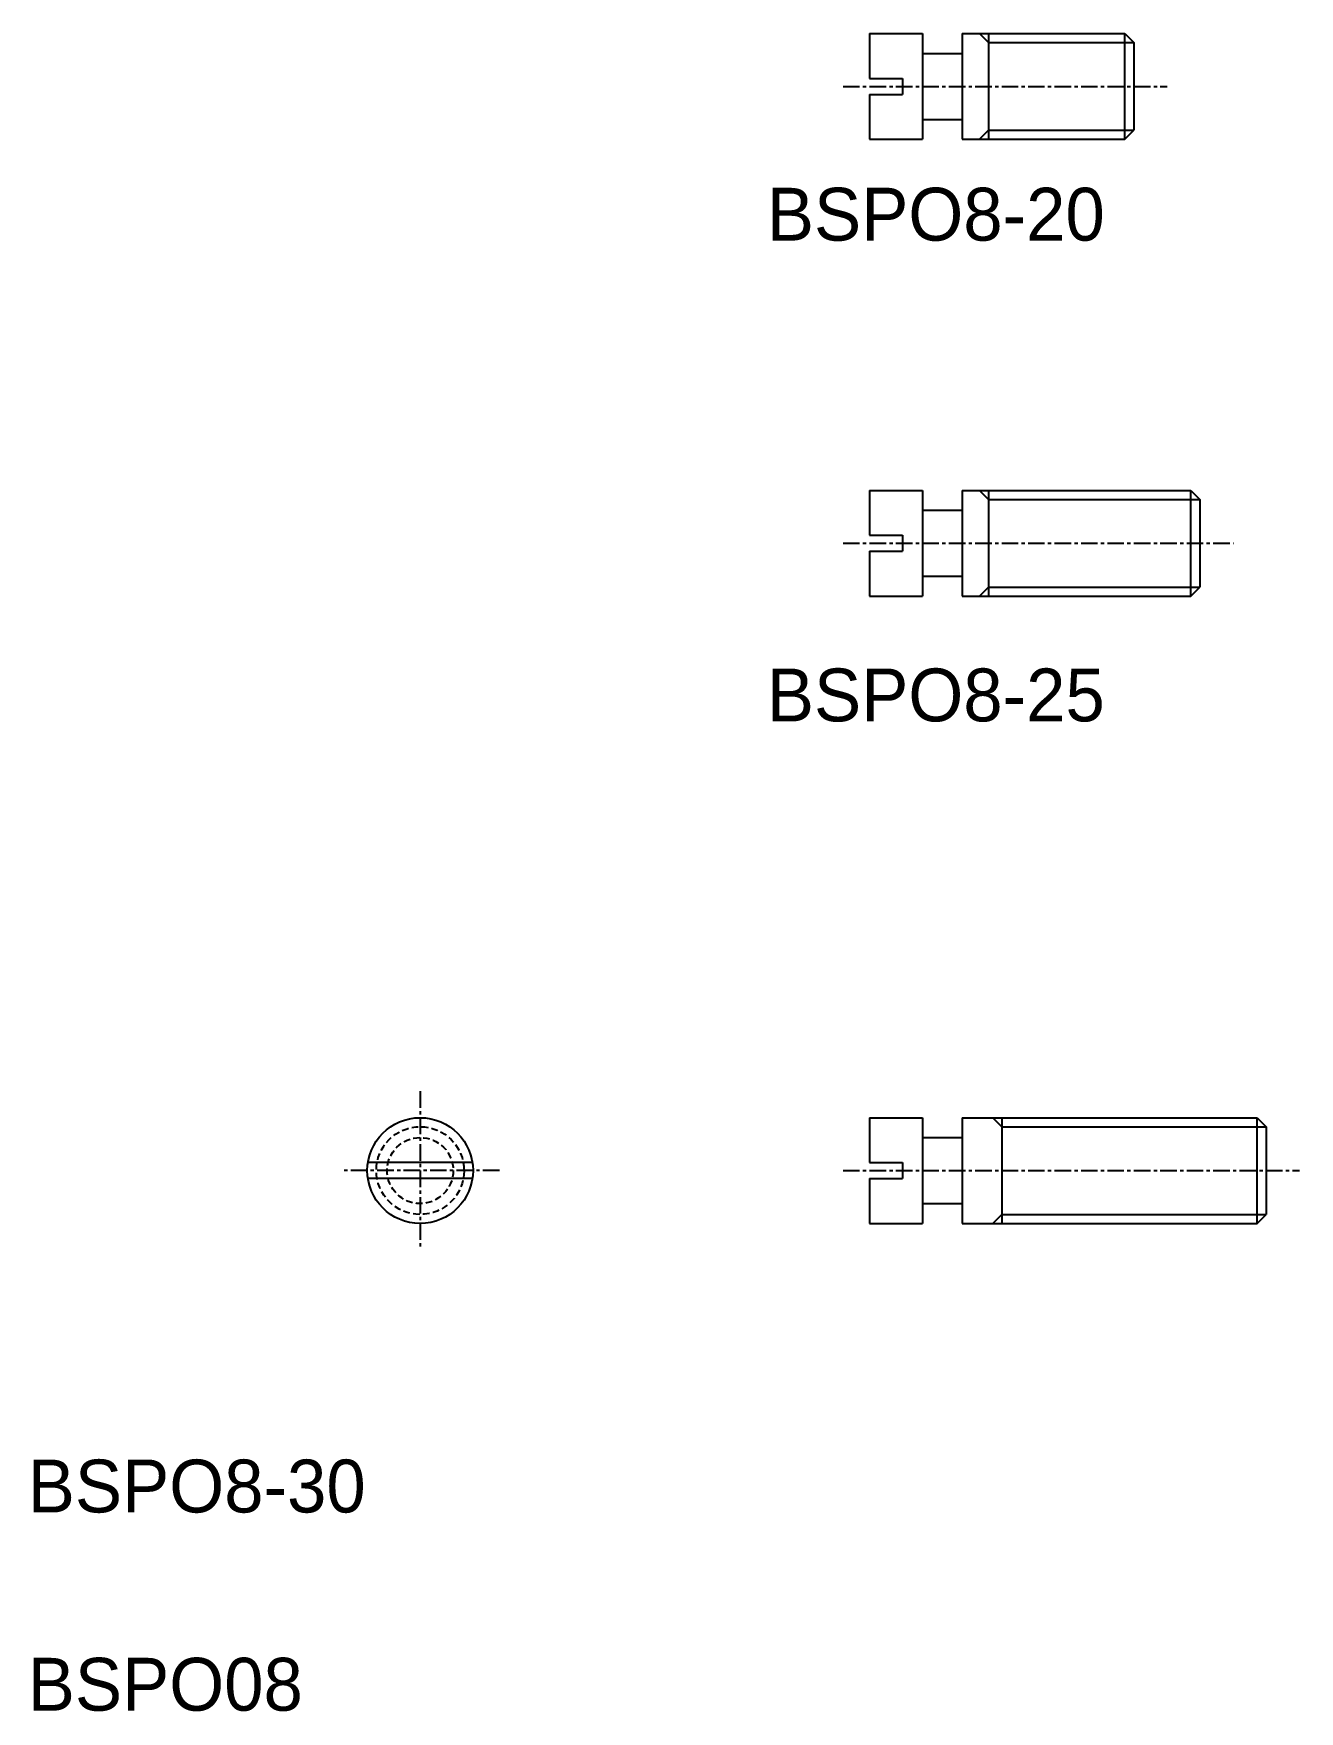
# Model space of a CAD drawing. Extents: x 10 to 106, y 10 to 137.
import ezdxf

# ---------------------------------------------------------------- set-up
doc = ezdxf.new("R2010")
doc.units = 0
doc.linetypes.add('CENTER', pattern=[2, 1.25, -0.25, 0.25, -0.25])
doc.linetypes.add('DASHED', pattern=[0.75, 0.5, -0.25])
doc.layers.get('0').update_dxf_attribs({"linetype": 'CONTINUOUS'})
doc.layers.add('CENTER', color=1, linetype='CENTER')

msp = doc.modelspace()

# ---------------------------------------------------------------- linework, layer by layer
at = {"color": 7, "linetype": 'CONTINUOUS'}
for p, q in [((73.69, 136.91), (73.69, 133.51)), ((73.69, 136.91), (77.69, 136.91)), ((77.69, 136.91), (77.69, 128.91)), ((80.69, 136.91), (80.69, 128.91)), ((80.69, 136.91), (93.01, 136.91)), ((82.69, 136.91), (82.69, 128.91)), ((93.01, 128.91), (93.01, 136.91)), ((93.01, 136.91), (93.69, 136.23)), ((93.69, 136.23), (93.69, 129.59)), ((77.69, 135.41), (80.69, 135.41)), ((73.69, 133.51), (76.19, 133.51)), ((76.19, 133.51), (76.19, 132.31)), ((73.69, 132.31), (73.69, 128.91)), ((73.69, 132.31), (76.19, 132.31)), ((77.69, 130.41), (80.69, 130.41)), ((93.01, 128.91), (93.69, 129.59)), ((73.69, 128.91), (77.69, 128.91)), ((80.69, 128.91), (93.01, 128.91)), ((73.69, 102.34), (73.69, 98.94)), ((73.69, 102.34), (77.69, 102.34)), ((77.69, 102.34), (77.69, 94.34)), ((80.69, 102.34), (98.01, 102.34)), ((80.69, 102.34), (80.69, 94.34)), ((82.69, 102.34), (82.69, 94.34)), ((98.01, 94.34), (98.01, 102.34)), ((98.01, 102.34), (98.69, 101.66)), ((98.69, 101.66), (98.69, 95.01)), ((77.69, 100.84), (80.69, 100.84)), ((73.69, 98.94), (76.19, 98.94)), ((76.19, 98.94), (76.19, 97.74)), ((73.69, 97.74), (73.69, 94.34)), ((73.69, 97.74), (76.19, 97.74)), ((77.69, 95.84), (80.69, 95.84)), ((73.69, 94.34), (77.69, 94.34)), ((80.69, 94.34), (98.01, 94.34)), ((98.01, 94.34), (98.69, 95.01)), ((73.69, 54.87), (73.69, 51.47)), ((73.69, 54.87), (77.69, 54.87)), ((77.69, 54.87), (77.69, 46.87)), ((80.69, 54.87), (103.01, 54.87)), ((80.69, 54.87), (80.69, 46.87)), ((83.69, 54.87), (83.69, 46.87)), ((103.01, 46.87), (103.01, 54.87)), ((103.01, 54.87), (103.69, 54.19)), ((77.69, 53.37), (80.69, 53.37)), ((103.69, 54.19), (103.69, 47.54)), ((43.64, 51.47), (35.73, 51.47)), ((73.69, 51.47), (76.19, 51.47)), ((76.19, 51.47), (76.19, 50.27)), ((43.64, 50.27), (35.73, 50.27)), ((73.69, 50.27), (76.19, 50.27)), ((73.69, 50.27), (73.69, 46.87)), ((77.69, 48.37), (80.69, 48.37)), ((103.01, 46.87), (103.69, 47.54)), ((73.69, 46.87), (77.69, 46.87)), ((80.69, 46.87), (103.01, 46.87))]:
    msp.add_line(p, q, dxfattribs=at)
at = {"color": 3, "linetype": 'CONTINUOUS'}
for p, q in [((82.01, 136.91), (82.69, 136.23)), ((82.69, 136.23), (93.69, 136.23)), ((82.01, 128.91), (82.69, 129.59)), ((82.69, 129.59), (93.69, 129.59)), ((82.01, 102.34), (82.69, 101.66)), ((82.69, 101.66), (98.69, 101.66)), ((82.01, 94.34), (82.69, 95.01)), ((82.69, 95.01), (98.69, 95.01)), ((83.01, 54.87), (83.69, 54.19)), ((83.69, 54.19), (103.69, 54.19)), ((83.01, 46.87), (83.69, 47.54)), ((83.69, 47.54), (103.69, 47.54))]:
    msp.add_line(p, q, dxfattribs=at)
at = {"color": 7, "linetype": 'CONTINUOUS'}
msp.add_circle((39.69, 50.87), 4, dxfattribs=at)
at = {"color": 3, "linetype": 'DASHED'}
for radius in [3.32, 2.5]:
    msp.add_circle((39.69, 50.87), radius, dxfattribs=at)
at = {"layer": 'CENTER', "color": 1, "linetype": 'CENTER'}
for p, q in [((71.69, 132.91), (96.22, 132.91)), ((71.69, 98.34), (101.22, 98.34)), ((39.69, 56.87), (39.69, 44.87)), ((45.69, 50.87), (33.69, 50.87)), ((71.69, 50.87), (106.22, 50.87))]:
    msp.add_line(p, q, dxfattribs=at)

# ---------------------------------------------------------------- texts
at = {"color": 7, "linetype": 'CONTINUOUS'}
for s, p in [('BSPO8-20', (65.92, 121.24)), ('BSPO8-25', (65.92, 84.86)), ('BSPO8-30', (10, 25)), ('BSPO08', (10, 10))]:
    msp.add_text(s, height=4, dxfattribs=at).set_placement(p)

doc.saveas('drawing.dxf')
